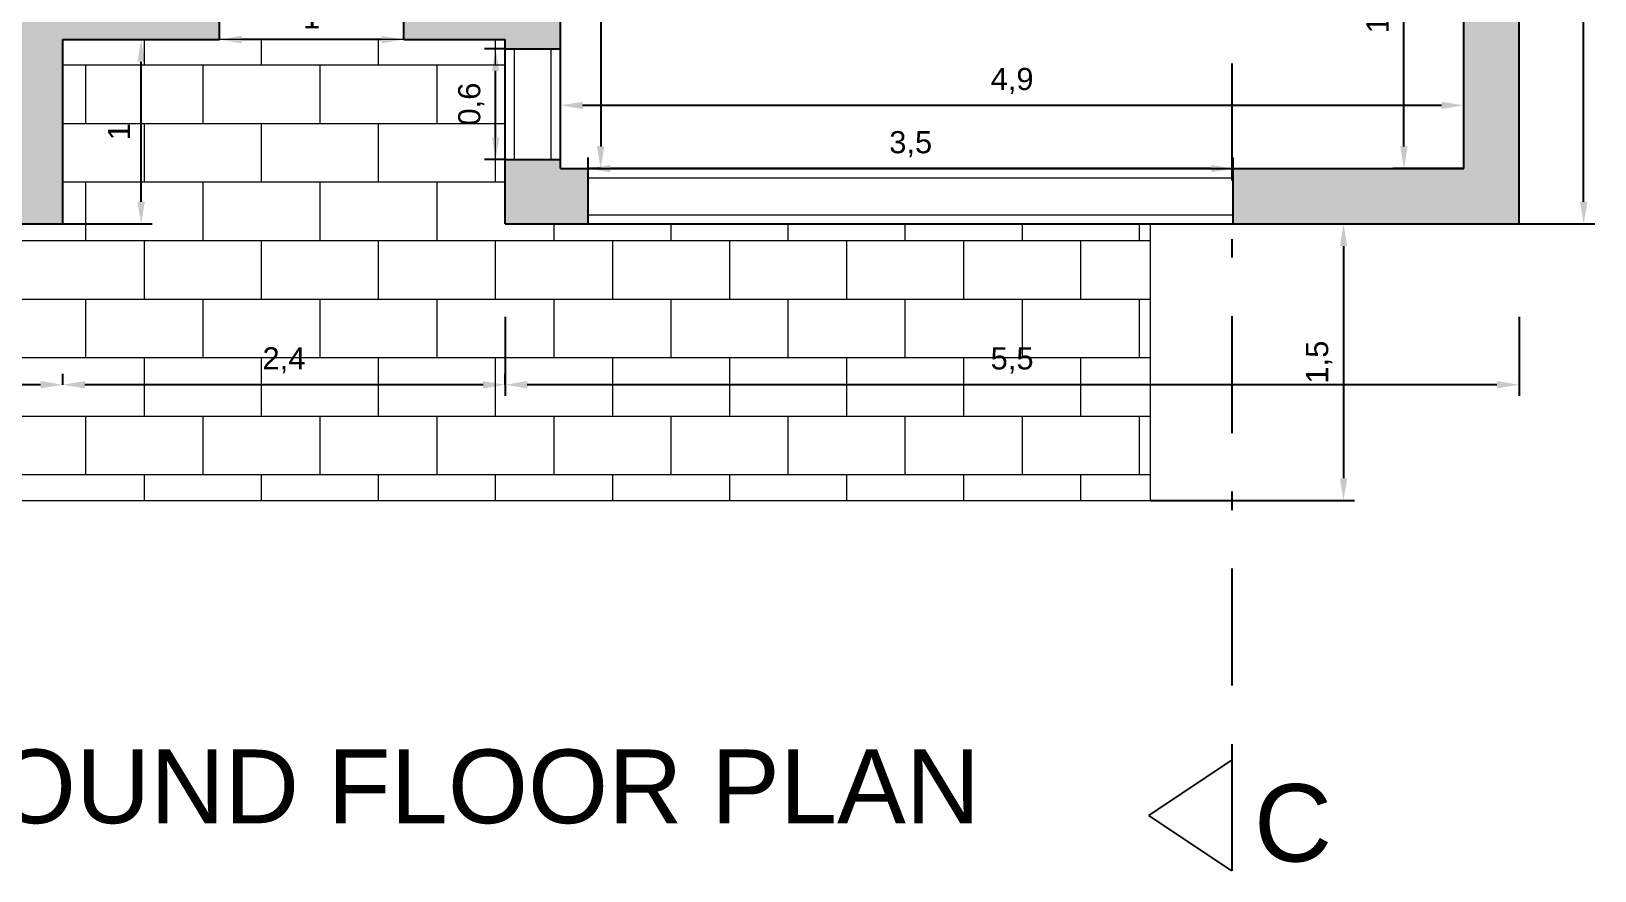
# Model space of a CAD drawing. Header units: millimetres. Extents: x 2491 to 2548.8, y 1338.3 to 1412.1.
# Drawn here: x 2518.63 to 2527.11, y 1388.26 to 1392.82 of the extents above; entities that cross this region are included whole.
import ezdxf

# ---------------------------------------------------------------- set-up
doc = ezdxf.new("R2010")
doc.units = ezdxf.units.MM
doc.header["$PDMODE"] = 35
doc.linetypes.add('TRATTOPUNTO', pattern=[25.4, 12.7, -6.35, 0, -6.35])
for name, color, linetype in [('LINEA SEZIONE', 2, 'Continuous'), ('QUOTE - dimension', 251, 'Continuous'), ('SCRITTE - txt', 252, 'Continuous')]:
    doc.layers.add(name, color=color, linetype=linetype)
for name, color, linetype, lineweight in [('MURATURA sezioni - section wall', 7, 'Continuous', 40), ('MURATURE tratteggi - wall hatch', 252, 'Continuous', 18), ('PAVIMENTAZIONE - flooring', 250, 'Continuous', 5), ('PROIEZIONI - projections', 145, 'Continuous', 13)]:
    doc.layers.add(name, color=color, linetype=linetype, lineweight=lineweight)
doc.styles.get("Standard").update_dxf_attribs({"font": 'arial.ttf'})
doc.dimstyles.new('ISO-25', dxfattribs={"dimtxt": 0.12, "dimasz": 0.12, "dimexe": 0.06, "dimexo": 0, "dimgap": 0.06, "dimtad": 1, "dimtxsty": 'Standard', "dimcen": 0.12, "dimadec": 0, "dimazin": 0, "dimtfac": 1, "dimtmove": 0, "dimatfit": 3, "dimfxl": 0, "dimarcsym": 0})

# ---------------------------------------------------------------- blocks, each defined once
blk = doc.blocks.new('*D54')
at = {"layer": 'DefPoints', "color": 0}
for p in [(2526.7024, 1401.7722), (2527.0531, 1401.7722), (2526.7024, 1391.7722)]:
    blk.add_point(p, dxfattribs=at)
at = {"layer": 'QUOTE - dimension', "color": 0, "lineweight": -2}
for p, q in [((2526.7024, 1401.7722), (2527.1131, 1401.7722)), ((2527.0531, 1391.8922), (2527.0531, 1401.6522)), ((2526.7024, 1391.7722), (2527.1131, 1391.7722))]:
    blk.add_line(p, q, dxfattribs=at)
at = {"layer": 'QUOTE - dimension', "color": 0}
for points in [[(2527.0331, 1401.6522), (2527.0731, 1401.6522), (2527.0531, 1401.7722)], [(2527.0331, 1391.8922), (2527.0731, 1391.8922), (2527.0531, 1391.7722)]]:
    blk.add_solid(points, dxfattribs=at)
at = {"layer": 'QUOTE - dimension', "color": 0, "insert": (2526.9319, 1396.7722), "char_height": 0.12, "attachment_point": 5, "rotation": 90}
blk.add_mtext('10', dxfattribs=at)
blk = doc.blocks.new('*D108')
at = {"layer": 'DefPoints', "color": 0}
for p in [(2521.5024, 1392.4152), (2521.5024, 1392.0722), (2526.4024, 1392.0722)]:
    blk.add_point(p, dxfattribs=at)
at = {"layer": 'QUOTE - dimension', "color": 0, "lineweight": -2}
for p, q in [((2521.5024, 1392.0722), (2521.5024, 1392.4752)), ((2526.4024, 1392.0722), (2526.4024, 1392.4752)), ((2526.2824, 1392.4152), (2521.6224, 1392.4152))]:
    blk.add_line(p, q, dxfattribs=at)
at = {"layer": 'QUOTE - dimension', "color": 0}
for points in [[(2521.6224, 1392.4352), (2521.6224, 1392.3952), (2521.5024, 1392.4152)], [(2526.2824, 1392.4352), (2526.2824, 1392.3952), (2526.4024, 1392.4152)]]:
    blk.add_solid(points, dxfattribs=at)
at = {"layer": 'QUOTE - dimension', "color": 0, "insert": (2523.9524, 1392.5473), "char_height": 0.12, "attachment_point": 5}
blk.add_mtext('4,9', dxfattribs=at)
blk = doc.blocks.new('*D109')
at = {"layer": 'DefPoints', "color": 0}
for p in [(2521.6524, 1392.0722), (2521.6524, 1392.0722), (2525.1524, 1392.0722)]:
    blk.add_point(p, dxfattribs=at)
at = {"layer": 'QUOTE - dimension', "color": 0, "lineweight": -2}
for p, q in [((2521.6524, 1392.0722), (2521.6524, 1392.1322)), ((2525.1524, 1392.0722), (2525.1524, 1392.1322)), ((2525.0324, 1392.0722), (2521.7724, 1392.0722))]:
    blk.add_line(p, q, dxfattribs=at)
at = {"layer": 'QUOTE - dimension', "color": 0}
for points in [[(2521.7724, 1392.0922), (2521.7724, 1392.0522), (2521.6524, 1392.0722)], [(2525.0324, 1392.0922), (2525.0324, 1392.0522), (2525.1524, 1392.0722)]]:
    blk.add_solid(points, dxfattribs=at)
at = {"layer": 'QUOTE - dimension', "color": 0, "insert": (2523.4024, 1392.2043), "char_height": 0.12, "attachment_point": 5}
blk.add_mtext('3,5', dxfattribs=at)
blk = doc.blocks.new('*D110')
at = {"layer": 'DefPoints', "color": 0}
for p in [(2521.1507, 1392.7222), (2521.2024, 1392.7222), (2521.2024, 1392.1222)]:
    blk.add_point(p, dxfattribs=at)
at = {"layer": 'QUOTE - dimension', "color": 0, "lineweight": -2}
for p, q in [((2521.2024, 1392.7222), (2521.0907, 1392.7222)), ((2521.1507, 1392.2422), (2521.1507, 1392.6022)), ((2521.2024, 1392.1222), (2521.0907, 1392.1222))]:
    blk.add_line(p, q, dxfattribs=at)
at = {"layer": 'QUOTE - dimension', "color": 0}
for points in [[(2521.1307, 1392.6022), (2521.1707, 1392.6022), (2521.1507, 1392.7222)], [(2521.1307, 1392.2422), (2521.1707, 1392.2422), (2521.1507, 1392.1222)]]:
    blk.add_solid(points, dxfattribs=at)
at = {"layer": 'QUOTE - dimension', "color": 0, "insert": (2521.0186, 1392.4222), "char_height": 0.12, "attachment_point": 5, "rotation": 90}
blk.add_mtext('0,6', dxfattribs=at)
blk = doc.blocks.new('*D111')
at = {"layer": 'DefPoints', "color": 0}
for p in [(2526.0781, 1393.7722), (2526.4024, 1393.7722), (2526.4024, 1392.0722)]:
    blk.add_point(p, dxfattribs=at)
at = {"layer": 'QUOTE - dimension', "color": 0, "lineweight": -2}
for p, q in [((2526.4024, 1393.7722), (2526.0181, 1393.7722)), ((2526.0781, 1392.1922), (2526.0781, 1393.6522)), ((2526.4024, 1392.0722), (2526.0181, 1392.0722))]:
    blk.add_line(p, q, dxfattribs=at)
at = {"layer": 'QUOTE - dimension', "color": 0}
for points in [[(2526.0581, 1393.6522), (2526.0981, 1393.6522), (2526.0781, 1393.7722)], [(2526.0581, 1392.1922), (2526.0981, 1392.1922), (2526.0781, 1392.0722)]]:
    blk.add_solid(points, dxfattribs=at)
at = {"layer": 'QUOTE - dimension', "color": 0, "insert": (2525.946, 1392.9222), "char_height": 0.12, "attachment_point": 5, "rotation": 90}
blk.add_mtext('1,7', dxfattribs=at)
blk = doc.blocks.new('*D112')
at = {"layer": 'DefPoints', "color": 0}
for p in [(2519.6524, 1392.7722), (2519.6524, 1392.7722), (2520.6524, 1392.7722)]:
    blk.add_point(p, dxfattribs=at)
at = {"layer": 'QUOTE - dimension', "color": 0, "lineweight": -2}
for p, q in [((2519.6524, 1392.7722), (2519.6524, 1392.8322)), ((2520.5324, 1392.7722), (2519.7724, 1392.7722)), ((2520.6524, 1392.7722), (2520.6524, 1392.8322))]:
    blk.add_line(p, q, dxfattribs=at)
at = {"layer": 'QUOTE - dimension', "color": 0}
for points in [[(2519.7724, 1392.7922), (2519.7724, 1392.7522), (2519.6524, 1392.7722)], [(2520.5324, 1392.7922), (2520.5324, 1392.7522), (2520.6524, 1392.7722)]]:
    blk.add_solid(points, dxfattribs=at)
at = {"layer": 'QUOTE - dimension', "color": 0, "insert": (2520.1524, 1392.8924), "char_height": 0.12, "attachment_point": 5}
blk.add_mtext('1', dxfattribs=at)
blk = doc.blocks.new('*D113')
at = {"layer": 'DefPoints', "color": 0}
for p in [(2521.2024, 1391.2672), (2526.7024, 1391.2672), (2521.2024, 1390.8997)]:
    blk.add_point(p, dxfattribs=at)
at = {"layer": 'QUOTE - dimension', "color": 0, "lineweight": -2}
for p, q in [((2521.2024, 1391.2672), (2521.2024, 1390.8397)), ((2526.7024, 1391.2672), (2526.7024, 1390.8397)), ((2526.5824, 1390.8997), (2521.3224, 1390.8997))]:
    blk.add_line(p, q, dxfattribs=at)
at = {"layer": 'QUOTE - dimension', "color": 0}
for points in [[(2521.3224, 1390.9197), (2521.3224, 1390.8797), (2521.2024, 1390.8997)], [(2526.5824, 1390.9197), (2526.5824, 1390.8797), (2526.7024, 1390.8997)]]:
    blk.add_solid(points, dxfattribs=at)
at = {"layer": 'QUOTE - dimension', "color": 0, "insert": (2523.9524, 1391.0316), "char_height": 0.12, "attachment_point": 5}
blk.add_mtext('5,5', dxfattribs=at)
blk = doc.blocks.new('*D114')
at = {"layer": 'DefPoints', "color": 0}
for p in [(2518.8024, 1392.7722), (2519.2274, 1392.7722), (2518.8024, 1391.7722)]:
    blk.add_point(p, dxfattribs=at)
at = {"layer": 'QUOTE - dimension', "color": 0, "lineweight": -2}
for p, q in [((2518.8024, 1392.7722), (2519.2874, 1392.7722)), ((2519.2274, 1391.8922), (2519.2274, 1392.6522)), ((2518.8024, 1391.7722), (2519.2874, 1391.7722))]:
    blk.add_line(p, q, dxfattribs=at)
at = {"layer": 'QUOTE - dimension', "color": 0}
for points in [[(2519.2074, 1392.6522), (2519.2474, 1392.6522), (2519.2274, 1392.7722)], [(2519.2074, 1391.8922), (2519.2474, 1391.8922), (2519.2274, 1391.7722)]]:
    blk.add_solid(points, dxfattribs=at)
at = {"layer": 'QUOTE - dimension', "color": 0, "insert": (2519.1072, 1392.2722), "char_height": 0.12, "attachment_point": 5, "rotation": 90}
blk.add_mtext('1', dxfattribs=at)
blk = doc.blocks.new('*D116')
at = {"layer": 'DefPoints', "color": 0}
for p in [(2524.7024, 1391.7722), (2524.7024, 1390.2722), (2525.7505, 1390.2722)]:
    blk.add_point(p, dxfattribs=at)
at = {"layer": 'QUOTE - dimension', "color": 0, "lineweight": -2}
for p, q in [((2524.7024, 1391.7722), (2525.8105, 1391.7722)), ((2525.7505, 1391.6522), (2525.7505, 1390.3922)), ((2524.7024, 1390.2722), (2525.8105, 1390.2722))]:
    blk.add_line(p, q, dxfattribs=at)
at = {"layer": 'QUOTE - dimension', "color": 0}
for points in [[(2525.7305, 1391.6522), (2525.7705, 1391.6522), (2525.7505, 1391.7722)], [(2525.7305, 1390.3922), (2525.7705, 1390.3922), (2525.7505, 1390.2722)]]:
    blk.add_solid(points, dxfattribs=at)
at = {"layer": 'QUOTE - dimension', "color": 0, "insert": (2525.6184, 1391.0222), "char_height": 0.12, "attachment_point": 5, "rotation": 90}
blk.add_mtext('1,5', dxfattribs=at)
blk = doc.blocks.new('*D117')
at = {"layer": 'DefPoints', "color": 0}
for p in [(2518.8024, 1390.8997), (2518.8024, 1390.8997), (2521.2024, 1390.8997)]:
    blk.add_point(p, dxfattribs=at)
at = {"layer": 'QUOTE - dimension', "color": 0, "lineweight": -2}
for p, q in [((2518.8024, 1390.8997), (2518.8024, 1390.9597)), ((2521.0824, 1390.8997), (2518.9224, 1390.8997)), ((2521.2024, 1390.8997), (2521.2024, 1390.9597))]:
    blk.add_line(p, q, dxfattribs=at)
at = {"layer": 'QUOTE - dimension', "color": 0}
for points in [[(2518.9224, 1390.9197), (2518.9224, 1390.8797), (2518.8024, 1390.8997)], [(2521.0824, 1390.9197), (2521.0824, 1390.8797), (2521.2024, 1390.8997)]]:
    blk.add_solid(points, dxfattribs=at)
at = {"layer": 'QUOTE - dimension', "color": 0, "insert": (2520.0024, 1391.0318), "char_height": 0.12, "attachment_point": 5}
blk.add_mtext('2,4', dxfattribs=at)
blk = doc.blocks.new('*D118')
at = {"layer": 'DefPoints', "color": 0}
for p in [(2513.7024, 1391.3324), (2513.7024, 1390.8997), (2518.8024, 1390.8997)]:
    blk.add_point(p, dxfattribs=at)
at = {"layer": 'QUOTE - dimension', "color": 0, "lineweight": -2}
for p, q in [((2513.7024, 1391.3324), (2513.7024, 1390.8397)), ((2518.6824, 1390.8997), (2513.8224, 1390.8997)), ((2518.8024, 1390.8997), (2518.8024, 1390.9597))]:
    blk.add_line(p, q, dxfattribs=at)
at = {"layer": 'QUOTE - dimension', "color": 0}
for points in [[(2513.8224, 1390.9197), (2513.8224, 1390.8797), (2513.7024, 1390.8997)], [(2518.6824, 1390.9197), (2518.6824, 1390.8797), (2518.8024, 1390.8997)]]:
    blk.add_solid(points, dxfattribs=at)
at = {"layer": 'QUOTE - dimension', "color": 0, "insert": (2516.2524, 1391.0318), "char_height": 0.12, "attachment_point": 5}
blk.add_mtext('5,1', dxfattribs=at)
blk = doc.blocks.new('*D120')
at = {"layer": 'DefPoints', "color": 0}
for p in [(2521.7224, 1397.2722), (2521.7205, 1392.0722), (2521.7224, 1392.0722)]:
    blk.add_point(p, dxfattribs=at)
at = {"layer": 'QUOTE - dimension', "color": 0, "lineweight": -2}
for p, q in [((2521.7224, 1397.2722), (2521.6605, 1397.2722)), ((2521.7205, 1397.1522), (2521.7205, 1392.1922)), ((2521.7224, 1392.0722), (2521.6605, 1392.0722))]:
    blk.add_line(p, q, dxfattribs=at)
at = {"layer": 'QUOTE - dimension', "color": 0}
for points in [[(2521.7005, 1397.1522), (2521.7405, 1397.1522), (2521.7205, 1397.2722)], [(2521.7005, 1392.1922), (2521.7405, 1392.1922), (2521.7205, 1392.0722)]]:
    blk.add_solid(points, dxfattribs=at)
at = {"layer": 'QUOTE - dimension', "color": 0, "insert": (2521.5884, 1394.6722), "char_height": 0.12, "attachment_point": 5, "rotation": 90}
blk.add_mtext('5,2', dxfattribs=at)

msp = doc.modelspace()

# ---------------------------------------------------------------- hatches: boundary and pattern name
at = {"layer": 'MURATURE tratteggi - wall hatch'}
h = msp.add_hatch(color=256, dxfattribs=at)
h.dxf.hatch_style = 1
h.paths.add_polyline_path([(2515.2024, 1401.7722), (2513.7024, 1401.7722), (2513.7024, 1399.9722), (2514.0024, 1399.9722), (2514.0024, 1401.4722), (2515.2024, 1401.4722)])
h.paths.add_polyline_path([(2514.0024, 1398.4722), (2513.7024, 1398.4722), (2513.7024, 1394.8222), (2514.0024, 1394.8222)])
h.paths.add_polyline_path([(2518.8024, 1392.7722), (2519.6524, 1392.7722), (2519.6524, 1393.0722), (2518.6524, 1393.0722), (2518.6524, 1393.3412), (2518.5024, 1393.3412), (2518.5024, 1393.0722), (2518.5024, 1392.0722), (2514.0024, 1392.0722), (2514.0024, 1392.9222), (2513.7024, 1392.9222), (2513.7024, 1391.7722), (2518.8024, 1391.7722)])
h.paths.add_polyline_path([(2521.5024, 1393.0722), (2520.6524, 1393.0722), (2520.6524, 1392.7722), (2521.2024, 1392.7722), (2521.2024, 1392.7222), (2521.5024, 1392.7222)])
h.paths.add_polyline_path([(2521.6524, 1392.0722), (2521.5024, 1392.0722), (2521.5024, 1392.1222), (2521.2024, 1392.1222), (2521.2024, 1391.7722), (2521.6524, 1391.7722)])
h.paths.add_polyline_path([(2526.7024, 1396.4722), (2526.4024, 1396.4722), (2526.4024, 1395.2722), (2523.5524, 1395.2722), (2523.5524, 1395.6222), (2523.5374, 1395.6222), (2523.4024, 1395.6222), (2523.4024, 1395.2722), (2522.5424, 1395.2722), (2522.5424, 1395.1222), (2526.4024, 1395.1222), (2526.4024, 1392.0722), (2525.1524, 1392.0722), (2525.1524, 1391.7722), (2526.7024, 1391.7722)])
h.paths.add_polyline_path([(2526.7024, 1401.7722), (2525.8024, 1401.7722), (2525.8024, 1401.4722), (2526.4024, 1401.4722), (2526.4024, 1399.1222), (2523.5524, 1399.1222), (2523.5524, 1399.3222), (2523.4024, 1399.3222), (2523.4024, 1398.9722), (2523.4024, 1397.4222), (2522.7024, 1397.4222), (2522.7024, 1397.2722), (2523.4024, 1397.2722), (2523.4024, 1396.5222), (2523.4174, 1396.5222), (2523.5524, 1396.5222), (2523.5524, 1398.9722), (2526.4024, 1398.9722), (2526.4024, 1397.9722), (2526.7024, 1397.9722)])
h.paths.add_polyline_path([(2524.1524, 1401.7722), (2523.2524, 1401.7722), (2523.2524, 1401.4722), (2523.4024, 1401.4722), (2523.4024, 1400.2222), (2523.5524, 1400.2222), (2523.5524, 1401.4722), (2524.1524, 1401.4722)], flags=17)
h.paths.add_polyline_path([(2522.3524, 1401.7722), (2521.4524, 1401.7722), (2521.4524, 1401.4722), (2522.3524, 1401.4722)])
h.paths.add_polyline_path([(2520.4524, 1401.7722), (2520.0524, 1401.7722), (2520.0524, 1401.4722), (2520.4524, 1401.4722)])
h.paths.add_polyline_path([(2518.6524, 1398.5119), (2518.5024, 1398.5119), (2518.5024, 1394.9412), (2518.6524, 1394.9412), (2518.6524, 1397.2722), (2521.6224, 1397.2722), (2521.6224, 1397.4222), (2518.6524, 1397.4222)])
h.paths.add_polyline_path([(2518.5024, 1400.4012), (2518.6524, 1400.4012), (2518.6524, 1401.4722), (2519.0524, 1401.4722), (2519.0524, 1401.7722), (2517.3024, 1401.7722), (2517.3024, 1401.4722), (2518.5024, 1401.4722)])

# ---------------------------------------------------------------- linework, layer by layer
at = {"layer": 'LINEA SEZIONE', "linetype": 'TRATTOPUNTO', "ltscale": 0.05}
msp.add_line((2525.1445, 1392.6422), (2525.1445, 1388.2632), dxfattribs=at)
at = {"layer": 'LINEA SEZIONE'}
for p, q in [((2524.6945, 1388.5632), (2525.1445, 1388.8632)), ((2525.1445, 1388.8632), (2525.1445, 1388.2632)), ((2525.1445, 1388.2632), (2524.6945, 1388.5632))]:
    msp.add_line(p, q, dxfattribs=at)
at = {"layer": 'MURATURA sezioni - section wall', "linetype": 'Continuous', "lineweight": -3}
for p, q in [((2526.7024, 1391.7722), (2526.7024, 1396.4722)), ((2526.4024, 1392.0722), (2526.4024, 1395.1222)), ((2519.6524, 1392.7722), (2519.6524, 1393.0722)), ((2520.6524, 1392.7722), (2520.6524, 1393.0722)), ((2521.5024, 1392.7222), (2521.5024, 1393.0722)), ((2518.8024, 1392.7722), (2519.6524, 1392.7722)), ((2518.8024, 1391.7722), (2518.8024, 1392.7722)), ((2520.6524, 1392.7722), (2521.2024, 1392.7722)), ((2521.2024, 1392.7222), (2521.2024, 1392.7722)), ((2521.2024, 1392.7222), (2521.5024, 1392.7222)), ((2521.2024, 1392.1222), (2521.2024, 1392.7222)), ((2521.5024, 1392.1222), (2521.5024, 1392.7222)), ((2521.2024, 1392.1222), (2521.5024, 1392.1222)), ((2521.2024, 1391.7722), (2521.2024, 1392.1222)), ((2521.5024, 1392.0722), (2521.5024, 1392.1222)), ((2521.5024, 1392.0722), (2521.6524, 1392.0722)), ((2521.6524, 1392.0722), (2525.1524, 1392.0722)), ((2521.6524, 1391.7722), (2521.6524, 1392.0722)), ((2525.1524, 1392.0722), (2526.4024, 1392.0722)), ((2525.1524, 1391.7722), (2525.1524, 1392.0722)), ((2513.7024, 1391.7722), (2518.8024, 1391.7722)), ((2521.2024, 1391.7722), (2521.6524, 1391.7722)), ((2521.6524, 1391.7722), (2525.1524, 1391.7722)), ((2525.1524, 1391.7722), (2526.7024, 1391.7722))]:
    msp.add_line(p, q, dxfattribs=at)
at = {"layer": 'PAVIMENTAZIONE - flooring'}
for p, q in [((2519.2457, 1392.6347), (2519.2457, 1392.7722)), ((2519.8807, 1392.6347), (2519.8807, 1392.7722)), ((2520.5157, 1392.6347), (2520.5157, 1392.7722)), ((2521.1507, 1392.6347), (2521.1507, 1392.7722)), ((2518.8024, 1392.6347), (2521.2024, 1392.6347)), ((2518.9282, 1392.3172), (2518.9282, 1392.6347)), ((2519.5632, 1392.3172), (2519.5632, 1392.6347)), ((2520.1982, 1392.3172), (2520.1982, 1392.6347)), ((2520.8332, 1392.3172), (2520.8332, 1392.6347)), ((2518.8024, 1392.3172), (2521.2024, 1392.3172)), ((2519.2457, 1391.9997), (2519.2457, 1392.3172)), ((2519.8807, 1391.9997), (2519.8807, 1392.3172)), ((2520.5157, 1391.9997), (2520.5157, 1392.3172)), ((2521.1507, 1391.9997), (2521.1507, 1392.3172)), ((2518.8024, 1391.9997), (2521.2024, 1391.9997)), ((2518.9282, 1391.6822), (2518.9282, 1391.9997)), ((2519.5632, 1391.6822), (2519.5632, 1391.9997)), ((2520.1982, 1391.6822), (2520.1982, 1391.9997)), ((2520.8332, 1391.6822), (2520.8332, 1391.9997)), ((2521.4682, 1391.6822), (2521.4682, 1391.7722)), ((2522.1032, 1391.6822), (2522.1032, 1391.7722)), ((2522.7382, 1391.6822), (2522.7382, 1391.7722)), ((2523.3732, 1391.6822), (2523.3732, 1391.7722)), ((2524.0082, 1391.6822), (2524.0082, 1391.7722)), ((2524.6432, 1391.6822), (2524.6432, 1391.7722)), ((2512.2024, 1391.6822), (2524.7024, 1391.6822)), ((2519.2457, 1391.3647), (2519.2457, 1391.6822)), ((2519.8807, 1391.3647), (2519.8807, 1391.6822)), ((2520.5157, 1391.3647), (2520.5157, 1391.6822)), ((2521.1507, 1391.3647), (2521.1507, 1391.6822)), ((2521.7857, 1391.3647), (2521.7857, 1391.6822)), ((2522.4207, 1391.3647), (2522.4207, 1391.6822)), ((2523.0557, 1391.3647), (2523.0557, 1391.6822)), ((2523.6907, 1391.3647), (2523.6907, 1391.6822)), ((2524.3257, 1391.3647), (2524.3257, 1391.6822)), ((2512.2024, 1391.3647), (2524.7024, 1391.3647)), ((2518.9282, 1391.0472), (2518.9282, 1391.3647)), ((2519.5632, 1391.0472), (2519.5632, 1391.3647)), ((2520.1982, 1391.0472), (2520.1982, 1391.3647)), ((2520.8332, 1391.0472), (2520.8332, 1391.3647)), ((2521.4682, 1391.0472), (2521.4682, 1391.3647)), ((2522.1032, 1391.0472), (2522.1032, 1391.3647)), ((2522.7382, 1391.0472), (2522.7382, 1391.3647)), ((2523.3732, 1391.0472), (2523.3732, 1391.3647)), ((2524.0082, 1391.0472), (2524.0082, 1391.3647)), ((2524.6432, 1391.0472), (2524.6432, 1391.3647)), ((2512.2024, 1391.0472), (2524.7024, 1391.0472)), ((2519.2457, 1390.7297), (2519.2457, 1391.0472)), ((2519.8807, 1390.7297), (2519.8807, 1391.0472)), ((2520.5157, 1390.7297), (2520.5157, 1391.0472)), ((2521.1507, 1390.7297), (2521.1507, 1391.0472)), ((2521.7857, 1390.7297), (2521.7857, 1391.0472)), ((2522.4207, 1390.7297), (2522.4207, 1391.0472)), ((2523.0557, 1390.7297), (2523.0557, 1391.0472)), ((2523.6907, 1390.7297), (2523.6907, 1391.0472)), ((2524.3257, 1390.7297), (2524.3257, 1391.0472)), ((2512.2024, 1390.7297), (2524.7024, 1390.7297)), ((2518.9282, 1390.4122), (2518.9282, 1390.7297)), ((2519.5632, 1390.4122), (2519.5632, 1390.7297)), ((2520.1982, 1390.4122), (2520.1982, 1390.7297)), ((2520.8332, 1390.4122), (2520.8332, 1390.7297)), ((2521.4682, 1390.4122), (2521.4682, 1390.7297)), ((2522.1032, 1390.4122), (2522.1032, 1390.7297)), ((2522.7382, 1390.4122), (2522.7382, 1390.7297)), ((2523.3732, 1390.4122), (2523.3732, 1390.7297)), ((2524.0082, 1390.4122), (2524.0082, 1390.7297)), ((2524.6432, 1390.4122), (2524.6432, 1390.7297)), ((2512.2024, 1390.4122), (2524.7024, 1390.4122)), ((2519.2457, 1390.2722), (2519.2457, 1390.4122)), ((2519.8807, 1390.2722), (2519.8807, 1390.4122)), ((2520.5157, 1390.2722), (2520.5157, 1390.4122)), ((2521.1507, 1390.2722), (2521.1507, 1390.4122)), ((2521.7857, 1390.2722), (2521.7857, 1390.4122)), ((2522.4207, 1390.2722), (2522.4207, 1390.4122)), ((2523.0557, 1390.2722), (2523.0557, 1390.4122)), ((2523.6907, 1390.2722), (2523.6907, 1390.4122)), ((2524.3257, 1390.2722), (2524.3257, 1390.4122))]:
    msp.add_line(p, q, dxfattribs=at)
at = {"layer": 'PROIEZIONI - projections'}
for p, q in [((2520.6524, 1392.7722), (2519.6524, 1392.7722)), ((2521.2524, 1392.1222), (2521.2524, 1392.7222)), ((2521.4524, 1392.1222), (2521.4524, 1392.7222)), ((2521.6524, 1392.0222), (2525.1524, 1392.0222)), ((2521.6524, 1391.8222), (2525.1524, 1391.8222)), ((2524.7024, 1390.2722), (2524.7024, 1391.7722)), ((2512.2024, 1390.2722), (2524.7024, 1390.2722))]:
    msp.add_line(p, q, dxfattribs=at)

# ---------------------------------------------------------------- texts
at = {"layer": 'LINEA SEZIONE'}
msp.add_text('C', height=0.42, dxfattribs=at).set_placement((2525.2645, 1388.3131))
at = {"layer": 'SCRITTE - txt'}
msp.add_text('PIANTA PIANO TERRA  /  GROUND FLOOR PLAN', height=0.4, dxfattribs=at).set_placement((2510.8643, 1388.5209))

# ---------------------------------------------------------------- dimensions: what is measured, and where the dimension line sits
at = {"layer": 'QUOTE - dimension'}
for base, p1, p2, picture, middle in [((2527.0531, 1401.7722), (2526.7024, 1391.7722), (2526.7024, 1401.7722), '*D54', (2526.9319, 1396.7722)), ((2521.7205, 1392.0722), (2521.7224, 1397.2722), (2521.7224, 1392.0722), '*D120', (2521.5884, 1394.6722)), ((2526.0781, 1393.7722), (2526.4024, 1392.0722), (2526.4024, 1393.7722), '*D111', (2525.946, 1392.9222)), ((2519.2274, 1392.7722), (2518.8024, 1391.7722), (2518.8024, 1392.7722), '*D114', (2519.1072, 1392.2722)), ((2521.1507, 1392.7222), (2521.2024, 1392.1222), (2521.2024, 1392.7222), '*D110', (2521.0186, 1392.4222)), ((2525.7505, 1390.2722), (2524.7024, 1391.7722), (2524.7024, 1390.2722), '*D116', (2525.6184, 1391.0222))]:
    dim = msp.add_linear_dim(base=base, p1=p1, p2=p2, angle=90, dimstyle='ISO-25', dxfattribs=at)
    dim.commit()
    dim.dimension.update_dxf_attribs({"geometry": picture, "text_midpoint": middle})
for base, p1, p2, picture, middle in [((2519.6524, 1392.7722), (2520.6524, 1392.7722), (2519.6524, 1392.7722), '*D112', (2520.1524, 1392.8924)), ((2521.5024, 1392.4152), (2526.4024, 1392.0722), (2521.5024, 1392.0722), '*D108', (2523.9524, 1392.5473)), ((2521.6524, 1392.0722), (2525.1524, 1392.0722), (2521.6524, 1392.0722), '*D109', (2523.4024, 1392.2043)), ((2513.7024, 1390.8997), (2518.8024, 1390.8997), (2513.7024, 1391.3324), '*D118', (2516.2524, 1391.0318)), ((2521.2024, 1390.8997), (2526.7024, 1391.2672), (2521.2024, 1391.2672), '*D113', (2523.9524, 1391.0316))]:
    dim = msp.add_linear_dim(base=base, p1=p1, p2=p2, dimstyle='ISO-25', dxfattribs=at)
    dim.commit()
    dim.dimension.update_dxf_attribs({"geometry": picture, "text_midpoint": middle})
dim = msp.add_linear_dim(base=(2518.8024, 1390.8997), p1=(2521.2024, 1390.8997), p2=(2518.8024, 1390.8997), dimstyle='ISO-25', override={"dimdle": 0.2}, dxfattribs=at)
dim.commit()
dim.dimension.update_dxf_attribs({"geometry": '*D117', "text_midpoint": (2520.0024, 1391.0318)})

doc.saveas('drawing.dxf')
